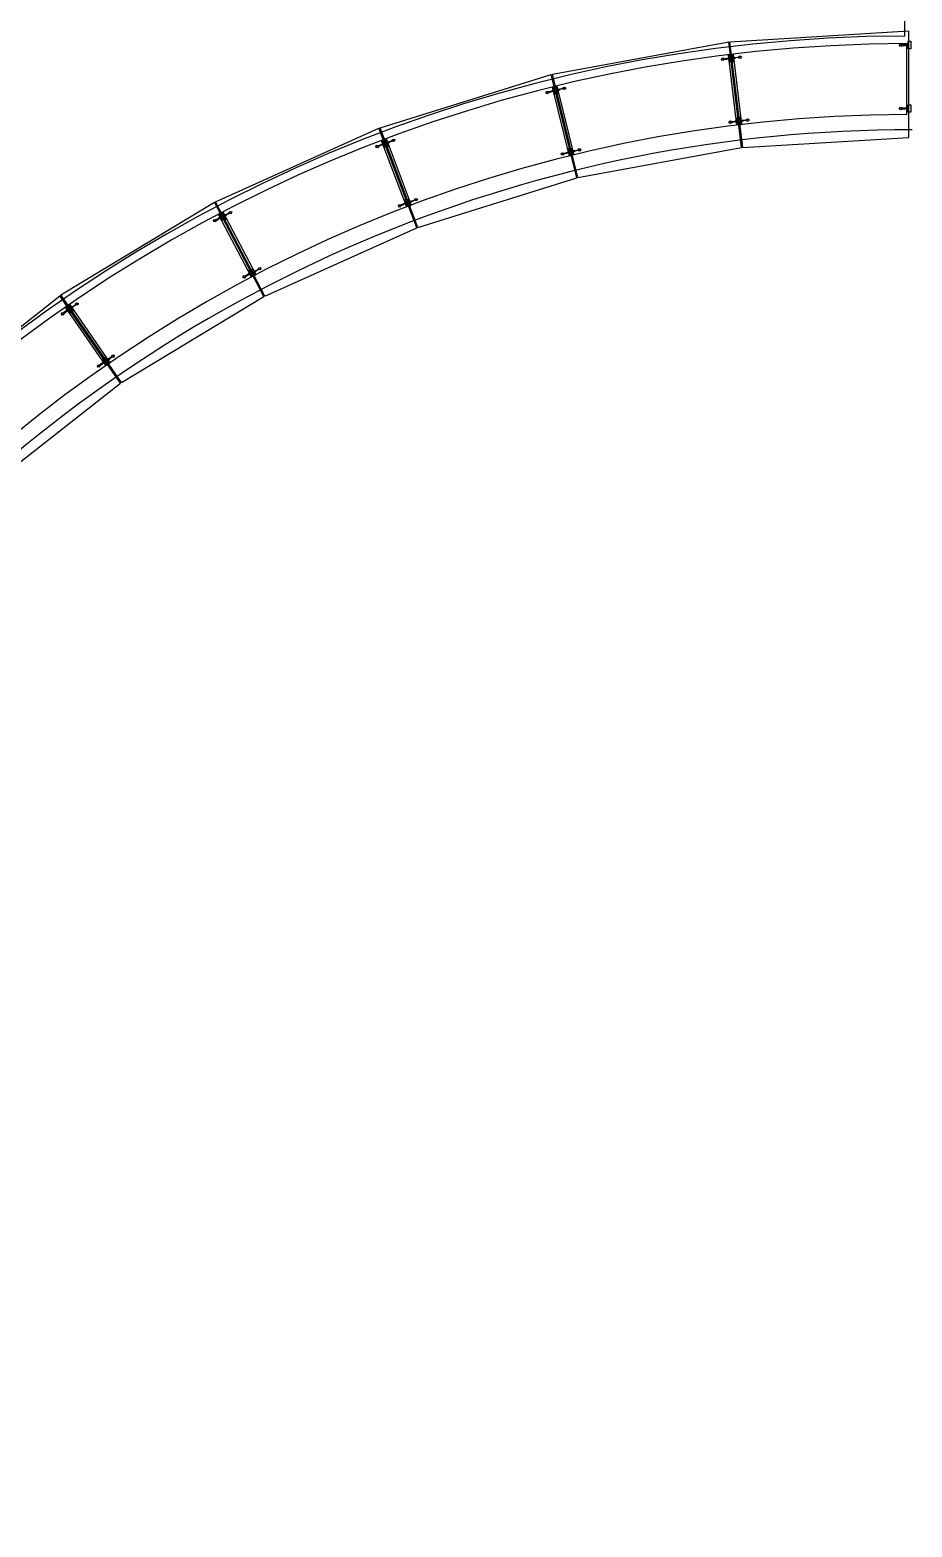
# Model space of a CAD drawing. Header units: inches. Extents: x -71 to 4528, y -885 to 4524.
# Drawn here: x 3654 to 4002, y 438 to 1028 of the extents above; entities that cross this region are included whole.
import ezdxf

# ---------------------------------------------------------------- set-up
doc = ezdxf.new("R2010")
doc.units = ezdxf.units.IN
doc.header["$LTSCALE"] = 96
doc.header["$MEASUREMENT"] = 0
doc.layers.add('A-Wall-Bldg', color=235, linetype='Continuous')

msp = doc.modelspace()

# ---------------------------------------------------------------- linework, layer by layer
at = {"layer": 'A-Wall-Bldg'}
for p, q in [((3998.99, 1079.99), (3998.99, 1026.04)), ((3930.24, 1023.78), (4000.74, 1028.04)), ((4000.74, 986.04), (4000.74, 1028.04)), ((3860.27, 1010.99), (3929.74, 1023.72)), ((3934.81, 982.03), (3929.74, 1023.72)), ((3935.3, 982.08), (3930.24, 1023.78)), ((3997.09, 1022.59), (3996.99, 1022.59)), ((3996.99, 1022.59), (3996.99, 1022.34)), ((3996.99, 1022.34), (3997.09, 1022.34)), ((3999.24, 1022.59), (3998.06, 1022.59)), ((3998.06, 1022.34), (3999.24, 1022.34)), ((4000.24, 1022.78), (3999.24, 1022.59)), ((4000.24, 1022.15), (3999.24, 1022.34)), ((3999.99, 995.04), (3999.99, 1023.04)), ((4000.49, 1022.96), (4000.24, 1022.96)), ((4000.24, 1022.96), (4000.24, 1021.96)), ((4000.24, 1021.96), (4000.49, 1021.96)), ((4000.49, 1020.96), (4000.49, 1023.96)), ((4000.49, 1023.96), (4001.49, 1023.96)), ((4000.49, 1021.96), (4000.49, 1022.96)), ((4001.49, 1023.96), (4001.49, 1020.96)), ((3926.89, 1016.95), (3926.79, 1016.94)), ((3926.79, 1016.94), (3926.82, 1016.69)), ((3926.82, 1016.69), (3926.92, 1016.7)), ((3929.02, 1017.21), (3927.85, 1017.07)), ((3927.88, 1016.82), (3929.05, 1016.96)), ((3929.99, 1017.52), (3929.02, 1017.21)), ((3930.07, 1016.9), (3929.05, 1016.96)), ((3932.98, 990.87), (3929.6, 1018.66)), ((3930.22, 1017.73), (3929.97, 1017.7)), ((3929.97, 1017.7), (3930.09, 1016.71)), ((3930.09, 1016.71), (3930.34, 1016.74)), ((3930.1, 1018.73), (3931.09, 1018.85)), ((3930.46, 1015.75), (3930.1, 1018.73)), ((3930.34, 1016.74), (3930.22, 1017.73)), ((3931.45, 1015.87), (3930.46, 1015.75)), ((3931.09, 1018.85), (3931.45, 1015.87)), ((3931.21, 1017.85), (3931.46, 1017.88)), ((3931.33, 1016.86), (3931.21, 1017.85)), ((3931.58, 1016.89), (3931.33, 1016.86)), ((3931.46, 1017.88), (3931.58, 1016.89)), ((3931.48, 1017.7), (3932.5, 1017.63)), ((3931.56, 1017.08), (3932.53, 1017.38)), ((3934.96, 991.11), (3931.59, 1018.91)), ((3932.5, 1017.63), (3933.67, 1017.77)), ((3933.7, 1017.53), (3932.53, 1017.38)), ((3934.63, 1017.89), (3934.73, 1017.9)), ((3934.76, 1017.65), (3934.66, 1017.64)), ((3934.73, 1017.9), (3934.76, 1017.65)), ((4001.49, 1020.96), (4000.49, 1020.96)), ((3792.35, 989.85), (3859.78, 1010.87)), ((3869.83, 970.09), (3859.78, 1010.87)), ((3870.32, 970.21), (3860.27, 1010.99)), ((3857.77, 1003.8), (3857.67, 1003.78)), ((3857.67, 1003.78), (3857.73, 1003.54)), ((3859.85, 1004.32), (3858.7, 1004.04)), ((3858.77, 1003.79), (3859.91, 1004.08)), ((3860.78, 1004.74), (3859.85, 1004.32)), ((3860.93, 1004.13), (3859.91, 1004.08)), ((3866.95, 978.65), (3860.25, 1005.83)), ((3860.98, 1004.98), (3860.73, 1004.92)), ((3860.73, 1004.92), (3860.97, 1003.95)), ((3860.74, 1005.95), (3861.71, 1006.19)), ((3861.45, 1003.04), (3860.74, 1005.95)), ((3860.97, 1003.95), (3861.22, 1004.01)), ((3861.22, 1004.01), (3860.98, 1004.98)), ((3861.71, 1006.19), (3862.43, 1003.28)), ((3861.95, 1005.22), (3862.19, 1005.28)), ((3862.19, 1004.25), (3861.95, 1005.22)), ((3868.89, 979.12), (3862.19, 1006.31)), ((3862.19, 1005.28), (3862.43, 1004.31)), ((3862.43, 1004.31), (3862.19, 1004.25)), ((3862.23, 1005.1), (3863.25, 1005.16)), ((3862.38, 1004.49), (3863.31, 1004.91)), ((3863.25, 1005.16), (3864.4, 1005.44)), ((3864.46, 1005.2), (3863.31, 1004.91)), ((3865.34, 1005.67), (3865.44, 1005.69)), ((3865.49, 1005.45), (3865.4, 1005.43)), ((3865.44, 1005.69), (3865.49, 1005.45)), ((3857.73, 1003.54), (3857.82, 1003.56)), ((3862.43, 1003.28), (3861.45, 1003.04)), ((4000.49, 997.96), (4000.24, 997.96)), ((4000.24, 997.96), (4000.24, 996.96)), ((4000.49, 995.96), (4000.49, 998.96)), ((4000.49, 998.96), (4001.49, 998.96)), ((4000.49, 996.96), (4000.49, 997.96)), ((4001.49, 998.96), (4001.49, 995.96)), ((3929.9, 992.13), (3929.8, 992.12)), ((3929.8, 992.12), (3929.83, 991.87)), ((3932.04, 992.39), (3930.86, 992.25)), ((3930.89, 992), (3932.07, 992.14)), ((3933.01, 992.7), (3932.04, 992.39)), ((3933.08, 992.08), (3932.07, 992.14)), ((3933.23, 992.92), (3932.98, 992.88)), ((3932.98, 992.88), (3933.1, 991.89)), ((3933.11, 993.91), (3934.1, 994.03)), ((3933.47, 990.93), (3933.11, 993.91)), ((3933.35, 991.92), (3933.23, 992.92)), ((3934.1, 994.03), (3934.47, 991.05)), ((3934.22, 993.04), (3934.47, 993.07)), ((3934.34, 992.04), (3934.22, 993.04)), ((3934.59, 992.07), (3934.34, 992.04)), ((3934.47, 993.07), (3934.59, 992.07)), ((3934.49, 992.88), (3935.51, 992.81)), ((3934.57, 992.26), (3935.54, 992.57)), ((3935.51, 992.81), (3936.68, 992.96)), ((3936.71, 992.71), (3935.54, 992.57)), ((3937.64, 993.07), (3937.74, 993.08)), ((3937.77, 992.84), (3937.67, 992.82)), ((3937.74, 993.08), (3937.77, 992.84)), ((3997.09, 997.59), (3996.99, 997.59)), ((3996.99, 997.59), (3996.99, 997.34)), ((3996.99, 997.34), (3997.09, 997.34)), ((3999.24, 997.59), (3998.06, 997.59)), ((3998.06, 997.34), (3999.24, 997.34)), ((4000.24, 997.78), (3999.24, 997.59)), ((4000.24, 997.15), (3999.24, 997.34)), ((4000.24, 996.96), (4000.49, 996.96)), ((4001.49, 995.96), (4000.49, 995.96)), ((3727.47, 960.69), (3791.88, 989.68)), ((3806.77, 950.41), (3791.88, 989.68)), ((3807.24, 950.58), (3792.35, 989.85)), ((3929.83, 991.87), (3929.93, 991.88)), ((3933.1, 991.89), (3933.35, 991.92)), ((3934.47, 991.05), (3933.47, 990.93)), ((3935.3, 982.08), (4000.74, 986.04)), ((3790.73, 982.42), (3790.64, 982.39)), ((3790.64, 982.39), (3790.72, 982.15)), ((3790.72, 982.15), (3790.82, 982.19)), ((3792.74, 983.18), (3791.63, 982.77)), ((3791.72, 982.53), (3792.83, 982.95)), ((3793.61, 983.71), (3792.74, 983.18)), ((3793.83, 983.13), (3792.83, 982.95)), ((3802.88, 958.55), (3792.95, 984.74)), ((3793.42, 984.91), (3794.35, 985.27)), ((3794.48, 982.11), (3793.42, 984.91)), ((3793.77, 983.98), (3793.54, 983.89)), ((3793.54, 983.89), (3793.9, 982.95)), ((3794.13, 983.04), (3793.77, 983.98)), ((3793.9, 982.95), (3794.13, 983.04)), ((3794.35, 985.27), (3795.42, 982.46)), ((3795.42, 982.46), (3794.48, 982.11)), ((3794.71, 984.33), (3794.94, 984.42)), ((3795.06, 983.4), (3794.71, 984.33)), ((3804.75, 959.26), (3794.82, 985.44)), ((3794.94, 984.42), (3795.3, 983.49)), ((3795.01, 984.25), (3796.01, 984.43)), ((3795.3, 983.49), (3795.06, 983.4)), ((3795.23, 983.66), (3796.1, 984.19)), ((3796.01, 984.43), (3797.12, 984.84)), ((3797.2, 984.61), (3796.1, 984.19)), ((3798.02, 985.19), (3798.12, 985.22)), ((3798.2, 984.99), (3798.11, 984.95)), ((3798.12, 985.22), (3798.2, 984.99)), ((3866.76, 980.47), (3865.83, 980.04)), ((3866.72, 981.68), (3867.69, 981.92)), ((3867.44, 978.77), (3866.72, 981.68)), ((3866.96, 980.71), (3866.72, 980.65)), ((3866.72, 980.65), (3866.95, 979.68)), ((3867.2, 979.74), (3866.96, 980.71)), ((3867.69, 981.92), (3868.41, 979.01)), ((3867.93, 980.95), (3868.17, 981.01)), ((3868.17, 979.98), (3867.93, 980.95)), ((3868.17, 981.01), (3868.41, 980.04)), ((3868.22, 980.83), (3869.23, 980.88)), ((3868.37, 980.22), (3869.29, 980.64)), ((3869.23, 980.88), (3870.38, 981.17)), ((3870.44, 980.92), (3869.29, 980.64)), ((3870.32, 970.21), (3934.81, 982.03)), ((3871.32, 981.4), (3871.42, 981.42)), ((3871.48, 981.18), (3871.38, 981.15)), ((3871.42, 981.42), (3871.48, 981.18)), ((3863.75, 979.53), (3863.65, 979.51)), ((3863.65, 979.51), (3863.71, 979.26)), ((3863.71, 979.26), (3863.81, 979.29)), ((3865.83, 980.04), (3864.69, 979.76)), ((3864.75, 979.52), (3865.89, 979.8)), ((3866.91, 979.86), (3865.89, 979.8)), ((3866.95, 979.68), (3867.2, 979.74)), ((3868.41, 979.01), (3867.44, 978.77)), ((3868.41, 980.04), (3868.17, 979.98)), ((3807.24, 950.58), (3869.83, 970.09)), ((3666.58, 923.92), (3727.03, 960.46)), ((3746.55, 923.27), (3727.03, 960.46)), ((3746.99, 923.5), (3727.47, 960.69)), ((3743.47, 931.82), (3730.46, 956.61)), ((3733.67, 956.74), (3733.75, 956.79)), ((3733.75, 956.79), (3733.87, 956.56)), ((3733.87, 956.56), (3733.78, 956.52)), ((3799.59, 959.05), (3799.5, 959.01)), ((3799.5, 959.01), (3799.59, 958.78)), ((3799.59, 958.78), (3799.68, 958.81)), ((3801.6, 959.81), (3800.5, 959.39)), ((3800.59, 959.16), (3801.69, 959.58)), ((3802.47, 960.34), (3801.6, 959.81)), ((3802.69, 959.75), (3801.69, 959.58)), ((3802.29, 961.54), (3803.22, 961.89)), ((3803.35, 958.73), (3802.29, 961.54)), ((3802.64, 960.6), (3802.41, 960.51)), ((3802.41, 960.51), (3802.76, 959.58)), ((3802.99, 959.67), (3802.64, 960.6)), ((3802.76, 959.58), (3802.99, 959.67)), ((3803.22, 961.89), (3804.28, 959.09)), ((3804.28, 959.09), (3803.35, 958.73)), ((3803.57, 960.96), (3803.81, 961.05)), ((3803.93, 960.02), (3803.57, 960.96)), ((3803.81, 961.05), (3804.16, 960.11)), ((3803.88, 960.87), (3804.88, 961.05)), ((3804.16, 960.11), (3803.93, 960.02)), ((3804.1, 960.29), (3804.97, 960.82)), ((3804.88, 961.05), (3805.98, 961.47)), ((3806.07, 961.24), (3804.97, 960.82)), ((3806.89, 961.81), (3806.98, 961.85)), ((3806.98, 961.85), (3807.07, 961.61)), ((3807.07, 961.61), (3806.98, 961.58)), ((3726.76, 953.12), (3726.67, 953.07)), ((3726.67, 953.07), (3726.79, 952.85)), ((3726.79, 952.85), (3726.88, 952.89)), ((3728.66, 954.11), (3727.62, 953.57)), ((3727.73, 953.34), (3728.78, 953.89)), ((3729.46, 954.75), (3728.66, 954.11)), ((3741.7, 930.89), (3728.69, 955.68)), ((3729.75, 954.19), (3728.78, 953.89)), ((3729.13, 955.91), (3730.02, 956.38)), ((3730.52, 953.26), (3729.13, 955.91)), ((3729.6, 955.03), (3729.37, 954.91)), ((3729.37, 954.91), (3729.84, 954.03)), ((3730.06, 954.14), (3729.6, 955.03)), ((3729.84, 954.03), (3730.06, 954.14)), ((3730.02, 956.38), (3731.41, 953.72)), ((3730.48, 955.49), (3730.7, 955.61)), ((3730.95, 954.61), (3730.48, 955.49)), ((3731.41, 953.72), (3730.52, 953.26)), ((3730.7, 955.61), (3731.17, 954.72)), ((3730.79, 955.44), (3731.76, 955.74)), ((3731.17, 954.72), (3730.95, 954.61)), ((3731.08, 954.89), (3731.88, 955.52)), ((3731.76, 955.74), (3732.81, 956.29)), ((3732.92, 956.07), (3731.88, 955.52)), ((3746.99, 923.5), (3806.77, 950.41)), ((3740.75, 933.78), (3741.63, 934.24)), ((3742.14, 931.12), (3740.75, 933.78)), ((3741.63, 934.24), (3743.03, 931.58)), ((3742.1, 933.36), (3742.32, 933.47)), ((3742.56, 932.47), (3742.1, 933.36)), ((3742.32, 933.47), (3742.79, 932.59)), ((3742.41, 933.31), (3743.38, 933.6)), ((3742.7, 932.75), (3743.5, 933.38)), ((3743.38, 933.6), (3744.43, 934.15)), ((3744.54, 933.93), (3743.5, 933.38)), ((3745.28, 934.6), (3745.37, 934.65)), ((3745.37, 934.65), (3745.49, 934.43)), ((3745.49, 934.43), (3745.4, 934.38)), ((3738.38, 930.98), (3738.29, 930.93)), ((3738.29, 930.93), (3738.4, 930.71)), ((3738.4, 930.71), (3738.49, 930.76)), ((3740.28, 931.98), (3739.24, 931.43)), ((3739.35, 931.21), (3740.4, 931.76)), ((3741.08, 932.61), (3740.28, 931.98)), ((3741.37, 932.06), (3740.4, 931.76)), ((3741.21, 932.89), (3740.99, 932.77)), ((3740.99, 932.77), (3741.46, 931.89)), ((3741.68, 932.01), (3741.21, 932.89)), ((3741.46, 931.89), (3741.68, 932.01)), ((3743.03, 931.58), (3742.14, 931.12)), ((3742.79, 932.59), (3742.56, 932.47)), ((3610.57, 880.07), (3666.17, 923.63)), ((3690.03, 889.07), (3666.17, 923.63)), ((3690.44, 889.35), (3666.58, 923.92)), ((3690.44, 889.35), (3746.55, 923.27)), ((3666.79, 916.31), (3666.71, 916.25)), ((3666.71, 916.25), (3666.85, 916.05)), ((3666.85, 916.05), (3666.93, 916.11)), ((3668.56, 917.53), (3667.59, 916.86)), ((3667.73, 916.66), (3668.7, 917.33)), ((3684.3, 896.05), (3668.4, 919.09)), ((3669.27, 918.25), (3668.56, 917.53)), ((3669.63, 917.74), (3668.7, 917.33)), ((3668.81, 919.38), (3669.63, 919.94)), ((3670.51, 916.91), (3668.81, 919.38)), ((3669.37, 918.55), (3669.17, 918.41)), ((3669.17, 918.41), (3669.74, 917.59)), ((3669.94, 917.73), (3669.37, 918.55)), ((3669.63, 919.94), (3671.33, 917.47)), ((3669.74, 917.59), (3669.94, 917.73)), ((3685.95, 897.18), (3670.04, 920.23)), ((3670.2, 919.12), (3670.4, 919.26)), ((3670.77, 918.3), (3670.2, 919.12)), ((3670.4, 919.26), (3670.97, 918.44)), ((3670.51, 919.11), (3671.44, 919.52)), ((3671.33, 917.47), (3670.51, 916.91)), ((3670.97, 918.44), (3670.77, 918.3)), ((3670.86, 918.59), (3671.58, 919.32)), ((3671.44, 919.52), (3672.41, 920.19)), ((3672.55, 919.99), (3671.58, 919.32)), ((3673.21, 920.74), (3673.29, 920.8)), ((3673.29, 920.8), (3673.43, 920.59)), ((3673.43, 920.59), (3673.35, 920.54)), ((3683.48, 897.68), (3682.76, 896.96)), ((3683.01, 898.8), (3683.83, 899.37)), ((3684.71, 896.33), (3683.01, 898.8)), ((3683.58, 897.98), (3683.37, 897.83)), ((3683.37, 897.83), (3683.94, 897.01)), ((3684.14, 897.15), (3683.58, 897.98)), ((3683.83, 899.37), (3685.53, 896.9)), ((3684.4, 898.54), (3684.6, 898.69)), ((3684.97, 897.72), (3684.4, 898.54)), ((3684.6, 898.69), (3685.17, 897.86)), ((3684.71, 898.53), (3685.64, 898.95)), ((3685.17, 897.86), (3684.97, 897.72)), ((3685.07, 898.02), (3685.78, 898.74)), ((3685.64, 898.95), (3686.61, 899.62)), ((3686.76, 899.41), (3685.78, 898.74)), ((3687.41, 900.17), (3687.49, 900.22)), ((3687.49, 900.22), (3687.63, 900.02)), ((3687.63, 900.02), (3687.55, 899.96)), ((3680.99, 895.74), (3680.91, 895.68)), ((3680.91, 895.68), (3681.05, 895.47)), ((3681.05, 895.47), (3681.13, 895.53)), ((3682.76, 896.96), (3681.79, 896.29)), ((3681.93, 896.08), (3682.9, 896.75)), ((3683.83, 897.17), (3682.9, 896.75)), ((3683.94, 897.01), (3684.14, 897.15)), ((3685.53, 896.9), (3684.71, 896.33)), ((3638.42, 848.63), (3690.03, 889.07))]:
    msp.add_line(p, q, dxfattribs=at)
for centre, radius in [((3997.58, 1022.46), 0.5), ((3997.58, 1022.46), 0.375), ((3927.38, 1016.88), 0.5), ((3927.38, 1016.88), 0.375), ((3934.17, 1017.71), 0.5), ((3934.17, 1017.71), 0.375), ((3858.27, 1003.8), 0.5), ((3858.27, 1003.8), 0.375), ((3864.9, 1005.43), 0.5), ((3864.9, 1005.43), 0.375), ((3997.58, 997.46), 0.5), ((3930.4, 992.07), 0.5), ((3930.4, 992.07), 0.375), ((3937.18, 992.89), 0.5), ((3937.18, 992.89), 0.375), ((3997.58, 997.46), 0.375), ((3791.23, 982.48), 0.5), ((3791.23, 982.48), 0.375), ((3797.61, 984.9), 0.5), ((3797.61, 984.9), 0.375), ((3870.88, 981.16), 0.5), ((3870.88, 981.16), 0.375), ((3864.25, 979.53), 0.5), ((3864.25, 979.53), 0.375), ((3733.3, 956.4), 0.5), ((3733.3, 956.4), 0.375), ((3800.09, 959.1), 0.5), ((3800.09, 959.1), 0.375), ((3806.48, 961.52), 0.5), ((3806.48, 961.52), 0.375), ((3727.25, 953.23), 0.5), ((3727.25, 953.23), 0.375), ((3744.91, 934.27), 0.5), ((3744.91, 934.27), 0.375), ((3738.86, 931.09), 0.5), ((3738.86, 931.09), 0.375), ((3667.26, 916.48), 0.5), ((3667.26, 916.48), 0.375), ((3672.88, 920.36), 0.5), ((3672.88, 920.36), 0.375), ((3687.08, 899.79), 0.5), ((3687.08, 899.79), 0.375), ((3681.46, 895.91), 0.5), ((3681.46, 895.91), 0.375)]:
    msp.add_circle(centre, radius, dxfattribs=at)
for centre, radius, start, end in [((4000.96, 439.04), 587.01, 90.19162, 179.80829), ((4001.01, 438.98), 584.06, 90.10001, 179.90001), ((4000.96, 439.03), 556.01, 90.10001, 179.90001), ((4001.03, 438.96), 550.08, 89.90001, 180.10001)]:
    msp.add_arc(centre, radius, start, end, dxfattribs=at)

doc.saveas('drawing.dxf')
